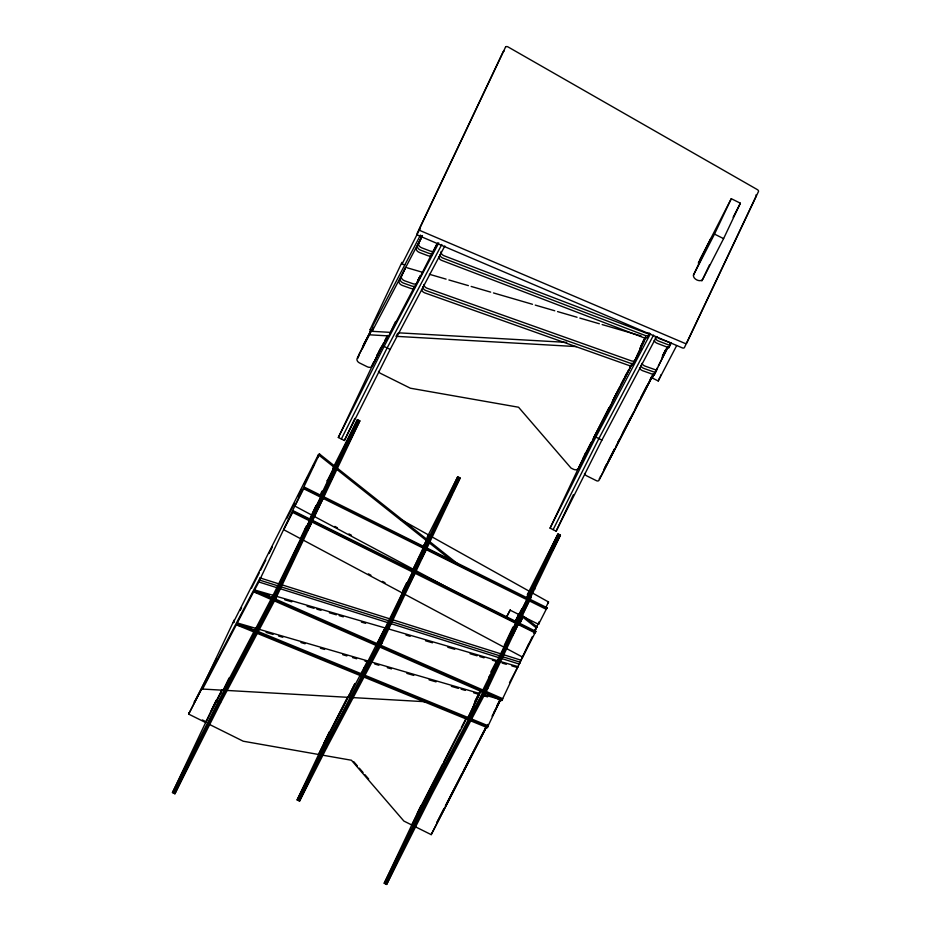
<?xml version="1.0" encoding="UTF-8"?>
<svg xmlns="http://www.w3.org/2000/svg" width="931" height="931" viewBox="0 0 931 931"><rect width="100%" height="100%" fill="white"/><g stroke="black" fill="none" stroke-linecap="round" stroke-linejoin="round"><path stroke-width="1.4" d="M224.394 690.302L202.609 689.056L259.772 580.153L260.063 577.942L279.463 584.051M391.02 332.402L372.144 331.331L372.865 325.78L420.475 235.078M509.466 682.76L520.231 662.255L520.522 660.044L503.892 654.796M676.674 345.564L658.229 380.965L652.165 377.951L653.853 374.157M658.229 380.965L659.916 377.171M660.486 375.961L661.103 374.646M389.17 335.94L370.294 334.857L370.177 329.446L401.948 262.333M222.474 689.65L205.635 722.537L188.656 714.1L189.4 712.518M194.986 700.717L194.242 702.288L216.737 658.461M234.344 619.778L202.562 686.892L202.609 689.056L202.9 686.834L260.063 577.942M422.395 235.683L417.53 245.749A4.061 2.607 27.2 0 0 420.603 250.16L428.854 253.313A4.061 2.607 27.2 0 0 433.055 252.522M532.427 636.501L519.195 664.059L258.737 581.956L319.496 454.014L458.843 564.733M402.529 593.07L283.676 529.681L293.312 510.805L310.291 519.242M321.474 495.629L304.495 487.192L303.75 488.763L320.718 497.201L309.825 518.695M444.832 245.959L390.159 349.439L344.4 440.503L338.337 437.489L380.826 347.74M332.635 468.712L357.423 419.672L359.855 420.87L276.007 597.97L220.659 702.73L174.9 793.794L172.468 792.584L216.19 700.24M395.582 321.498L389.367 334.613L414.225 287.26M220.438 693.723L221.182 692.152M229.073 677.966L223.51 689.708L254.978 629.752L253.919 631.998L236.358 624.806L244.713 627.238M174.9 793.794L189.063 763.874M437.698 242.91L434.242 250.218A4.061 2.607 27.2 0 1 430.041 251.009L421.79 247.855A4.061 2.607 27.2 0 1 418.717 243.445M344.4 440.503L354.862 418.391M260.633 593.838L253.674 591.802L271.037 599.424L272.306 596.759L254.396 631.078L236.823 623.875L239.616 624.689M327.7 479.814L327.095 481.164L334.601 466.373L320.974 495.141M301.132 537.059L306.346 526.038M312.304 513.447L316.028 505.603M305.705 528.145L304.961 529.727L307.393 530.926L311.966 522.023L412.619 572.041L376.496 645.637L273.516 600.507M172.468 792.584L218.238 701.532L273.586 596.771L357.423 419.672M358.644 420.277L274.796 597.365L219.448 702.125L173.678 793.189M280.522 586.914L284.863 577.767M289.809 567.305L294.149 558.146M297.245 551.606L302.808 539.84M323.406 496.339L325.873 491.114M330.831 480.652L335.16 471.493M427.05 537.466L457.715 476.8L460.135 478.01L381.885 643.298L326.537 748.058L299.549 801.114L297.129 799.915L329.434 731.685M336.882 718.953L337.627 717.382M299.549 801.114L310.116 778.816M256.421 633.033L360.553 675.708L384.212 629.333M423.814 545.834L428.877 535.139L401.145 519.649M406.754 582.666L402.692 591.232L406.847 583.155M413.876 567.619L427.038 539.817L423.873 546.055M418.461 558.809L419.206 557.238M297.129 799.915L324.104 746.86L379.464 642.099L457.715 476.8M458.925 477.405L380.674 642.704L325.315 747.453L298.339 800.52M393.01 618.021L389.309 625.446M397.2 609.177L401.389 600.332M656.576 336.615L601.903 440.095L556.144 531.159L550.081 528.145L583.888 456.714M527.505 598.168L528.761 595.677L531.194 596.887L487.751 688.626L432.403 793.387L386.644 884.45L384.212 883.24L420.859 805.85M443.226 763.839L443.971 762.256M386.644 884.45L396.571 863.456M645.998 337.266L634.046 362.299A4.061 2.607 27.2 0 1 629.461 362.927L426.619 290.809A4.061 2.607 27.2 0 1 422.755 286.771M648.93 334.252L647.697 336.859A4.061 2.607 27.2 0 1 642.902 337.383L442.423 260.668A4.061 2.607 27.2 0 1 438.617 256.979M474.042 703.964L474.659 702.672M475.404 701.101L480.245 690.872M556.144 531.159L573.356 494.792M363.067 676.732L467.199 719.407L478.802 694.91L475.229 701.695M467.199 719.407L480.885 690.93M378.975 646.719L481.944 691.849L515.704 623.281L415.051 573.252L410.303 582.48M515.052 621.92L518.614 614.402M526.283 598.202L529.576 591.394L431.251 536.465M504.265 645.404L512.946 627.063M517.915 616.566L519.475 613.273M509.606 635.128L510.351 633.557M384.212 883.24L429.982 792.188L485.33 687.427L528.761 595.677M527.423 597.807L557.995 533.94L560.415 535.15L529.215 600.262M529.972 596.282L486.541 688.032L431.193 792.781L385.422 883.845M559.205 534.545L529.262 597.167M520.022 622.827L521.791 619.092M519.289 624.759L523.42 616.043M698.716 263.578L708.037 243.899A5.074 3.27 27.2 0 1 708.631 243.142M693.432 275.122L714.508 234.1L731.277 198.687L740.366 203.202L723.596 238.627L701.858 280.918M414.214 826.204L431.193 834.642L487.774 724.434M496.991 706.606L500.471 699.262M664.117 353.594L666.91 347.694M470.958 720.955L487.274 727.635L500.61 699.612L483.899 694.747M639.504 367.792A4.061 2.607 27.2 0 0 642.762 370.759L654.237 374.832L667.771 346.658M484.423 692.932L501.797 700.543L517.927 666.619L499.819 661.347M519.195 664.059L528.948 643.449M534.557 631.497L539.084 621.792M545.764 607.675L548.534 601.985L531.95 592.721M654.144 340.409A4.061 2.607 27.2 0 0 657.274 343.353L668.761 347.74L671.193 342.608M506.185 617.8L510.13 610.166L538.572 624.305L539.317 622.723M518.87 622.909L535.849 631.346L535.104 632.917L518.125 624.48L512.038 636.338M530.053 599.296L547.021 607.734L546.276 609.305L529.308 600.867L519.696 619.557M709.562 264.8L702.73 279.23A5.074 3.27 27.2 0 1 696.784 279.917A5.074 3.27 27.2 0 1 693.642 274.703L710.4 239.29A5.074 3.27 27.2 0 1 711.773 238.092M608.362 410.059L608.083 410.664L608.525 409.919A3.387 2.595 25.3 0 1 610.247 408.732M608.42 409.943L609.281 408.185M614.006 398.328L614.507 397.106M638.317 353.559A3.387 2.176 27.2 0 0 637.828 354.129L637.502 354.851L640.191 349.509A3.387 2.176 27.2 0 1 641.878 348.555M387.494 336.091L385.166 340.851L385.748 339.803A3.387 2.595 25.3 0 1 386.784 338.837M417.274 282.372A3.387 2.176 27.2 0 0 416.902 282.861L416.588 283.571L419.276 278.241A3.387 2.176 27.2 0 1 420.277 277.415M614.937 396.234L615.449 395.21M609.351 408.046L610.212 406.335M338.337 437.489L384.096 346.425L438.769 242.944M341.363 438.99L387.133 347.938L441.806 244.457M550.081 528.145L595.84 437.081L650.513 333.601M553.107 529.658L598.877 438.594L653.55 335.113M347.461 445.402L359.855 420.87M446.438 505.114L451.651 494.792M452.955 492.208L460.135 478.01M527.33 594.606L557.995 533.94M546.066 563.546L547.37 560.962M552.583 550.64L560.415 535.15M420.463 227.804L402.052 264.113L404.857 264.87M317.529 457.889L319.496 454.014L318.39 454.735L233.274 622.664L234.391 621.943M240.279 610.317L241.595 607.734M251.405 588.357L259.26 572.856M260.575 570.272L265.812 559.938M269.082 553.48L272.364 547.021M286.76 518.602L294.615 503.101M297.897 496.642L301.167 490.183M304.437 483.724L307.707 477.266M312.956 466.931L314.259 464.348M320.776 493.639L322.068 491.079M515.599 620.93L521.721 609.06M515.425 622.001L526.876 599.669L426.223 549.639L421.487 558.868M529.297 600.623L531.194 596.887M533.928 631.439L537.001 626.842L524.467 616.881M533.731 633.301L537.001 626.842M658.403 365.883L667.818 347.74M657.507 367.64L655.075 372.423M615.857 394.407L619.255 387.808M371.294 329.644L363.718 344.54A4.061 3.107 25.3 0 0 363.544 346.39M370.771 330.994L362.787 346.507A4.061 3.107 25.3 0 0 362.613 348.357M304.495 487.192L294.859 506.068L413.76 569.481M189.028 713.309L211.803 668.993M188.656 714.1L208.172 676.115M209.475 673.578L212.734 667.259M284.048 528.889L293.312 510.805M380.453 348.869L381.722 346.39M383.688 342.876L377.951 354.036A4.061 3.107 25.3 0 1 377.416 354.734M384.957 340.397L387.505 335.439M387.61 335.87L374.227 361.915A4.061 3.107 25.3 0 1 372.854 363.137M387.668 336.056L372.365 365.848A4.061 3.107 25.3 0 1 367.303 366.802L359.413 362.892A4.061 3.107 25.3 0 1 357.201 358.319L371.155 331.157L359.063 354.374A4.061 3.107 25.3 0 0 358.889 356.224M211.221 710.725L221.892 689.906M253.919 631.998L255.373 629.088M271.037 599.424L272.585 596.306M313.991 516.228L323.15 498.399L423.803 548.429L413.131 569.19M427.923 536.989L428.877 535.139M424.105 545.066L425.048 543.227M324.209 742.67L346.437 699.297M319.368 752.9L349.241 694.782M350.533 692.268L355.048 683.482M363.695 669.075L364.649 667.224M360.553 675.708L361.507 673.858L257.375 631.183M380.314 637.549L381.268 635.71M376.496 645.637L377.439 643.787L274.47 598.656M415.552 570.4L419.113 563.476M405.567 591.709L409.71 583.632M585.04 454.526L591.197 442.4M593.524 438.024L608.804 408.139M613.087 399.946L615.321 395.442M620.558 385.259L623.84 378.882M625.143 376.333L626.458 373.785M642.832 341.933L644.136 339.384M584.109 456.493L591.29 442.528M592.593 439.991L608.897 408.267M612.156 401.913L613.459 399.376M614.064 398.224L628.518 370.073M629.833 367.524L631.137 364.975M640.959 345.867L645.544 336.952L639.853 348.636M631.346 365.208L580.385 464.371A4.061 3.107 25.3 0 1 579.559 465.291M632.102 364.044L578.523 468.305A4.061 3.107 25.3 0 1 573.438 469.247L571.029 468.072L518.555 407.231L410.35 388.204L380.651 373.436A4.061 3.107 25.3 0 1 378.486 371.353M506.557 617.009L510.258 609.793M699.658 260.203L731.277 198.687M528.633 593.233L529.576 591.394M698.39 262.973L706.175 247.832M698.471 263.124L704.313 251.777M417.379 813.194L442.353 764.467M443.575 762.221L460.03 730.067M461.345 727.518L465.931 718.604M475.008 701.055L477.626 695.969M466.803 717.964L411.793 824.994L403.903 821.084L351.441 760.243L322.848 755.216M472.971 707.211L473.926 705.372M488.996 676.953L489.95 675.103M481.944 691.849L482.898 689.999L379.918 644.88M733.116 217.307L740.366 203.202M608.467 460.624L614.448 448.998M617.765 442.528L619.092 439.944M622.42 433.485L630.392 417.972M636.362 406.347L639.69 399.888M641.017 397.304L646.998 385.667M650.315 379.208L651.642 376.624M604.615 468.433L614.576 449.056M615.903 446.473L633.173 412.864M634.5 410.28L648.057 383.758M648.453 383.141L653.097 374.099M662.395 356.003L665.723 349.544M653.364 374.215L600.891 476.311A2.037 1.559 25.3 0 1 600.03 476.975M662.663 356.119L665.979 349.66M653.492 374.274L599.029 480.245A2.037 1.559 25.3 0 1 596.492 480.722L586.798 475.904A4.061 3.107 25.3 0 1 584.493 473.472M662.127 357.469L665.048 351.627M654.377 373.785L652.165 377.951M654.237 374.832L656.611 370.212L645.136 366.139A4.061 2.607 27.2 0 1 641.936 363.346M668.761 347.74L671.135 343.12L659.648 338.733A4.061 2.607 27.2 0 1 656.89 336.591M547.579 603.823L548.534 601.985M538.572 624.305L547.021 607.734M437.151 822.05L444.168 808.329M445.507 805.746L449.778 797.471M450.15 796.692L461.741 774.196M464.115 769.53L477.696 743.159M478.069 742.368L482.351 734.105M482.724 733.314L486.343 726.343M496.677 706.163L500.296 699.181M436.779 822.841L444.087 808.608M445.425 806.025L464.697 768.517M466.024 765.934L478.65 741.355M479.989 738.772L483.305 732.301M484.632 729.718L485.97 727.134M498.597 702.556L499.924 699.972M493.756 712.797L497.736 705.035M431.193 834.642L487.018 726.005M492.045 716.172L500.727 699.414M499.668 701.462L500.61 699.612M535.849 631.346L522.652 657.146L405.078 594.432M516.984 668.47L517.927 666.619M487.274 727.635L488.216 725.796L471.912 719.104M501.797 700.543L502.74 698.704L485.377 691.093M372.144 331.331L422.441 235.52L416.355 248.065A4.061 2.607 27.2 0 0 419.427 252.476L427.666 255.618A4.061 2.607 27.2 0 0 431.868 254.826L437.011 243.969L434.242 249.136M417.588 280.859L420.277 275.739L414.691 287.528A4.061 2.607 27.2 0 1 410.629 288.377L402.285 285.41A4.061 2.607 27.2 0 1 399.085 280.953L405.695 267.383L400.26 278.648A4.061 2.607 27.2 0 0 403.472 283.105L411.816 286.061A4.061 2.607 27.2 0 0 415.878 285.223M432.903 251.684L417.065 282.919A4.061 2.607 27.2 0 1 412.992 283.757L404.659 280.801A4.061 2.607 27.2 0 1 401.447 276.344M396.106 336.347L397.444 333.787M366.884 662.337L348.776 696.83L354.955 683.796L318.623 754.482L243.224 741.216L209.359 724.388M639.911 348.857L644.089 340.897L632.871 364.603A4.061 2.607 27.2 0 1 628.285 365.231L425.432 293.114A4.061 2.607 27.2 0 1 421.557 289.425M490.823 672.007L496.118 661.918M669.924 343.818L670.611 342.55M318.46 455.806L319.496 454.014M370.177 329.446L373.075 329.609M398.282 332.809L566.711 342.387M396.431 336.347L576.475 346.588M227.292 690.465L349.265 697.4M352.162 697.563L426.223 701.776M407.091 267.779L422.406 272.248M429.377 274.273L446.1 279.137M448.882 279.952L468.386 285.631M471.167 286.445L490.672 292.125M493.465 292.928L532.474 304.286M535.255 305.1L554.76 310.779M557.553 311.582L577.057 317.262M579.838 318.076L599.343 323.755M602.136 324.57L641.145 335.928M272.736 595.235L254.617 589.963L271.992 597.574M275.518 596.049L385.585 628.088M388.367 628.902L497.038 660.533M256.933 591.697L254.151 590.882L271.515 598.493L309.546 520.813L292.567 512.376M265.288 594.129L269.466 595.351M284.793 599.808L291.764 601.833M307.09 606.302L314.05 608.327M316.843 609.142L321.02 610.352M329.376 612.784L336.347 614.809M339.128 615.624L343.306 616.846M361.426 622.117L365.604 623.328M406.009 635.093L410.187 636.315M425.514 640.772L432.473 642.797M447.799 647.266L454.77 649.291M470.085 653.748L477.056 655.785M479.837 656.588L484.027 657.81M492.383 660.242L496.56 661.452M502.135 663.081L506.313 664.292M511.887 665.921L516.065 667.131M368.257 661.08L237.3 622.955L254.861 630.159M371.05 661.894L479.709 693.525M246.575 626.714L250.753 627.936M266.08 632.393L273.051 634.43M278.625 636.048L282.803 637.27M300.911 642.541L305.089 643.752M320.415 648.22L324.593 649.431M342.713 654.702L346.891 655.924M352.465 657.542L356.643 658.764M364.999 661.196L367.792 662.011M374.751 664.036L378.929 665.246M387.296 667.678L391.474 668.9M406.8 673.357L413.76 675.394M429.086 679.851L436.057 681.876M451.372 686.345L458.343 688.37M461.124 689.184L465.314 690.395M473.67 692.827L479.244 694.456M483.422 695.666L487.6 696.888M282.233 584.924L390.287 618.987M393.057 619.86L501.122 653.923M259.772 580.153L499.447 655.703M502.216 656.588L520.231 662.255M655.424 372.516L643.949 368.443A4.061 2.607 27.2 0 1 640.656 365.371M669.948 345.424L658.461 341.037A4.061 2.607 27.2 0 1 655.238 337.616M364.009 674.894L468.142 717.568M256.898 632.102L361.03 674.789M363.544 675.813L467.676 718.488M470.178 719.523L487.751 726.715M273.993 599.587L376.962 644.706M379.452 645.8L482.421 690.93M484.9 692.012L502.275 699.623M714.508 234.1L723.596 238.627M595.84 437.081L601.903 440.095M384.096 346.425L390.159 349.439M532.485 587.81L534.918 589.009M323.895 496.828L424.548 546.858M426.968 548.068L527.621 598.086M304.123 487.972L321.09 496.409M323.523 497.62L424.175 547.649M426.596 548.848L527.249 598.877M529.681 600.088L546.648 608.525M316.144 506.115L318.565 507.314M312.711 520.441L413.364 570.47M415.796 571.681L516.449 621.699M292.939 511.585L309.918 520.022M312.339 521.232L412.992 571.262M415.424 572.46L516.077 622.49M518.497 623.7L535.476 632.137M485.33 687.427L487.751 688.626M379.464 642.099L381.885 643.298M273.586 596.771L276.007 597.97M429.982 792.188L432.403 793.387M324.104 746.86L326.537 748.058M218.238 701.532L220.659 702.73M202.364 719.942L206.007 721.746M334.857 526.411L337.418 527.784M348.927 533.917L351.476 535.278M416.308 570.843L462.335 595.398M368.397 573.88L370.945 575.242M382.455 581.375L385.003 582.736M318.39 454.735L334.334 467.409M336.603 469.212L426.573 540.702M428.842 542.505L452.757 561.509M521.081 615.798L535.895 627.564M353.687 761.628L357.434 765.98M359.308 768.156L363.055 772.497M364.929 774.673L368.676 779.014M434.626 249.473A3.387 2.176 27.2 0 0 434.137 250.055L433.811 250.753L436.499 245.435A3.387 2.176 27.2 0 1 437.093 244.795M610.387 405.986A3.387 2.595 25.3 0 1 610.829 405.404M615.973 394.174A3.387 2.595 25.3 0 1 616.427 393.604M614.111 398.107A3.387 2.595 25.3 0 1 614.553 397.537M386.679 337.837A3.387 2.595 25.3 0 1 387.249 337.15M373.296 363.881A4.061 3.107 25.3 0 1 371.923 365.103M357.958 358.191A4.061 3.107 25.3 0 1 358.132 356.34M599.96 478.278A2.037 1.559 25.3 0 1 599.098 478.941M609.456 407.953A3.387 2.595 25.3 0 1 609.898 407.371M579.454 466.338A4.061 3.107 25.3 0 1 578.628 467.257M376.892 355.107A4.061 3.107 25.3 0 1 376.578 355.258M604.347 468.782A2.037 1.559 25.3 0 1 603.754 469.108M584.04 456.621A4.061 3.107 25.3 0 1 583.283 457.424M379.813 350.103A4.061 3.107 25.3 0 1 379.278 350.801M364.475 344.423A4.061 3.107 25.3 0 1 364.649 342.573M605.953 465.035A2.037 1.559 25.3 0 1 605.627 465.174M585.727 452.943A4.061 3.107 25.3 0 1 585.145 453.478M378.882 352.069A4.061 3.107 25.3 0 1 378.347 352.768M605.162 466.92A2.037 1.559 25.3 0 1 604.696 467.141M615.042 396.14A3.387 2.595 25.3 0 1 615.484 395.57M584.889 454.782A4.061 3.107 25.3 0 1 584.214 455.457M439.793 254.535A4.061 2.607 27.2 0 0 443.61 258.353L644.089 335.079A4.061 2.607 27.2 0 0 648.884 334.543M435.324 247.739A3.387 2.176 27.2 0 1 435.72 247.239M418.089 280.557A3.387 2.176 27.2 0 1 418.485 280.056M639.015 351.825A3.387 2.176 27.2 0 1 639.411 351.313M755.879 195.021A2.037 1.303 27.2 0 1 756.077 196.22L684.46 347.496A2.037 1.303 27.2 0 1 682.202 347.833L418.543 235.543A2.037 1.303 27.2 0 1 417.146 233.402L503.147 51.752A2.037 1.303 27.2 0 1 504.137 51.17M635.233 359.994A4.061 2.607 27.2 0 1 630.648 360.623L427.795 288.494A4.061 2.607 27.2 0 1 423.931 284.479M441.143 251.451A4.061 2.607 27.2 0 0 444.797 256.048L645.276 332.774A4.061 2.607 27.2 0 0 649.361 333.007M505.521 47.132L419.52 228.782A2.037 1.303 27.2 0 0 420.905 230.923L684.576 343.225A2.037 1.303 27.2 0 0 686.822 342.887L758.451 191.6A2.037 1.303 27.2 0 0 757.31 189.587L508.023 46.922A2.037 1.303 27.2 0 0 505.521 47.132"/></g></svg>
